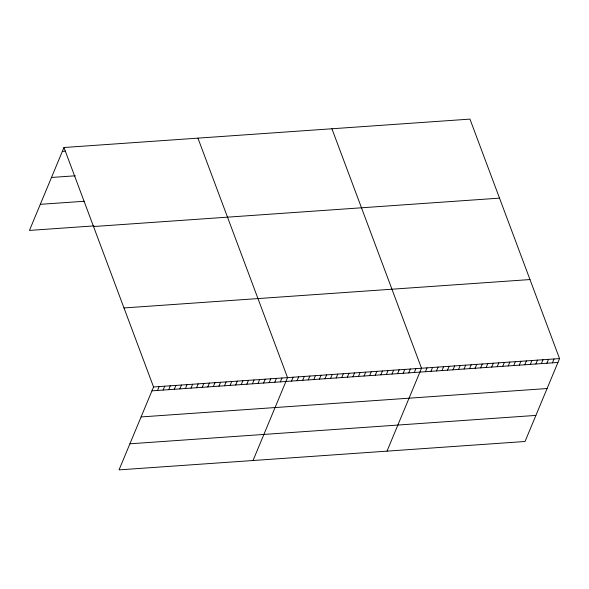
<?xml version="1.0" encoding="UTF-8"?>
<svg xmlns="http://www.w3.org/2000/svg" width="589" height="589" viewBox="0 0 589 589"><rect width="100%" height="100%" fill="white"/><g stroke="black" fill="none" stroke-linecap="round" stroke-linejoin="round"><path stroke-width="0.88" d="M63.958 147.508L153.56 386.98L119.044 469.882L525.042 441.492L559.55 358.583L469.956 119.118L63.958 147.508L29.45 230.417L94.049 225.896M157.528 390.455L159.14 386.583M163.109 390.065L164.721 386.193M168.697 389.675L170.302 385.802M174.278 389.285L175.89 385.412M179.859 388.895L181.471 385.022M185.439 388.504L187.052 384.632M191.02 388.114L192.632 384.242M196.608 387.724L198.213 383.851M202.189 387.334L203.801 383.461M207.77 386.944L209.382 383.071M213.351 386.553L214.963 382.681M218.939 386.163L220.544 382.29M224.519 385.773L226.132 381.9M230.1 385.383L231.713 381.51M235.681 384.992L237.293 381.12M241.262 384.602L242.874 380.73M246.85 384.212L248.455 380.339M252.431 383.822L254.043 379.949M258.011 383.432L259.624 379.559M263.592 383.041L265.205 379.169M269.18 382.651L270.785 378.779M274.761 382.261L276.374 378.388M280.342 381.871L281.954 377.998M253.027 460.51L287.535 377.608L197.941 138.143M291.503 381.083L293.116 377.218M297.092 380.693L298.697 376.827M302.672 380.303L304.285 376.437M308.253 379.912L309.866 376.047M313.834 379.522L315.446 375.657M319.422 379.132L321.027 375.267M325.003 378.742L326.615 374.876M330.584 378.352L332.196 374.486M336.164 377.961L337.777 374.096M341.745 377.571L343.358 373.706M347.333 377.181L348.938 373.316M352.914 376.791L354.526 372.925M358.495 376.4L360.107 372.535M364.076 376.01L365.688 372.145M369.664 375.62L371.269 371.755M375.245 375.23L376.85 371.364M380.825 374.84L382.438 370.974M386.406 374.449L388.018 370.584M391.987 374.059L393.599 370.194M397.575 373.669L399.18 369.796M403.156 373.279L404.768 369.406M408.737 372.889L410.349 369.016M414.317 372.498L415.93 368.626M387.002 451.145L421.51 368.235L331.916 128.77M425.42 371.718L427.032 367.853M430.942 371.335L432.554 367.462M436.464 370.952L438.076 367.08M441.986 370.562L443.598 366.697M447.507 370.179L449.12 366.306M453.029 369.789L454.642 365.924M458.551 369.406L460.164 365.533M464.073 369.016L465.685 365.151M469.595 368.633L471.207 364.76M475.117 368.243L476.729 364.377M480.639 367.86L482.251 363.987M486.161 367.477L487.773 363.604M491.682 367.087L493.295 363.222M497.204 366.704L498.817 362.831M502.726 366.314L504.339 362.449M508.248 365.931L509.853 362.058M513.77 365.541L515.375 361.675M519.292 365.158L520.897 361.285M524.814 364.768L526.419 360.902M530.328 364.385L531.941 360.512M535.85 364.002L537.462 360.129M541.372 363.612L542.984 359.746M546.894 363.229L548.506 359.356M552.416 362.839L554.028 358.973M62.346 151.38L65.541 151.159M51.493 177.458L75.414 175.787M40.31 204.331L84.168 201.269M93.526 226.537L499.516 198.14M123.992 307.951L529.982 279.561M153.56 386.98L559.55 358.583M151.947 390.846L557.938 362.456M141.088 416.931L547.085 388.534M129.904 443.797L535.894 415.407"/></g></svg>
